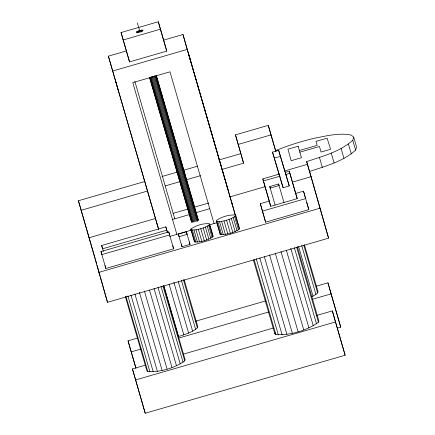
<?xml version="1.0" encoding="UTF-8"?>
<svg xmlns="http://www.w3.org/2000/svg" width="435" height="435" viewBox="0 0 435 435"><rect width="100%" height="100%" fill="white"/><g stroke="black" fill="none" stroke-linecap="round" stroke-linejoin="round"><path stroke-width="0.65" d="M190.845 229.517L191.03 228.94C196.163 225.319 202.895 223.356 209.17 223.677L209.626 224.068L213.128 236.113L212.943 236.689C207.81 240.31 201.079 242.273 194.804 241.952L194.347 241.561L190.845 229.517L191.302 229.908C197.582 230.229 204.309 228.266 209.442 224.645L209.626 224.068M194.347 241.561L194.532 240.985M216.266 221.056L216.456 220.453C221.774 216.701 228.75 214.667 235.253 214.999L235.726 215.407L239.516 228.457L239.326 229.055C234.008 232.807 227.032 234.84 220.529 234.508L220.056 234.101L216.266 221.056L216.739 221.464C223.242 221.796 230.213 219.762 235.536 216.005L235.726 215.407M220.056 234.101L220.246 233.503M125.367 296.697L146.894 370.794L147.824 371.593C160.591 372.246 174.283 368.255 184.734 360.887L185.103 359.707L163.576 285.61M163.854 285.751L178.611 336.543C185.098 334.341 192.194 332.547 197.387 327.843L197.784 326.587L184.163 279.705M297.279 246.607L318.866 320.899L318.436 322.253C306.392 330.747 290.607 335.352 275.888 334.602L274.817 333.678L275.105 332.775M144.969 181.444L78.409 200.758L107.499 302.32L328.583 238.168L306.67 161.624C322.591 156.219 340.001 151.815 352.747 140.271L353.72 137.199L351.301 135.116C338.898 132.523 326.245 136.008 314.07 138.297C301.286 141.391 288.704 145.301 276.519 150.265L275.36 150.809M306.67 161.624L309.541 171.499C325.462 166.088 342.867 161.684 355.612 150.14L356.591 147.068L353.72 137.199M311.89 296.703L315.924 294.451L317.637 292.924L318.023 291.7L304.375 244.726M136.737 31.739L136.541 32.353L139.091 32.136L141.663 31.32L143.202 30.232L141.332 30.135L137.917 31.124L136.737 31.739L137.112 33.044M121.077 32.549L158.296 21.75L164.664 43.663L166.752 51.102L129.538 61.9L121.077 32.549L129.538 61.9M123.17 39.987L160.384 29.188L158.296 21.75M158.644 229.588L108.375 56.164L126.541 50.895M163.522 40.161L182.983 34.517L232.747 205.924M112.567 71.074L187.175 49.427L182.983 34.517M222.046 169.416L243.578 163.168L235.449 134.877L268.281 125.351L275.833 151.342M238.135 144.436L270.967 134.91L268.281 125.351M161.934 176.523L176.942 172.168M183.467 170.275L197.822 166.11M218.707 160.053L240.892 153.615L243.578 163.168M272.522 152.147L278.672 150.363L287.508 179.949L289.242 185.952L283.098 187.735L272.522 152.147L283.098 187.735M81.095 210.312L147.655 191.003M165.273 185.892L180.28 181.536M186.153 179.829L200.508 175.664M299.394 150.537L317.148 145.382L316.027 141.391L327.12 138.172L330.611 149.265L321.046 152.038L319.486 146.475L299.851 152.174M274.262 158.15L280.412 156.366L289.242 185.952M284.876 170.868L307.431 164.321M285.393 172.331L289.27 171.205L297.203 198.654L270.739 206.331L262.805 178.883L279.585 174.016M263.392 180.982L280.178 176.115M285.338 174.614L289.857 173.304L289.27 171.205M89.066 237.749L155.474 218.479M173.054 213.378L188.023 209.034M194.537 207.147L208.86 202.987M229.691 196.946L264.85 186.745M278.612 184.005L279.042 185.533L270.2 188.099L269.771 186.571L278.612 184.005L283.973 202.492M292.342 182.124L311.025 176.702M172.255 219.55L189.611 214.515M196.06 212.644L209.605 208.713M165.849 226.874L166.774 230.153L102.578 248.776L101.659 245.503L165.849 226.874L167.54 232.681M306.724 202.21L308.812 209.648L265.622 222.176L260.32 203.7L269.347 201.079M295.778 193.412L303.516 191.166L308.812 209.648M100.974 251.571L168.747 231.909L173.636 248.825L105.857 268.493L100.974 251.571L101.828 254.611L169.601 234.943L168.747 231.909M169.726 236.412L190.96 230.251M209.572 224.851L216.635 222.802M178.355 234.101L186.376 231.773L190.024 244.405L181.999 246.732L178.355 234.101L179.084 236.7L187.11 234.367L186.376 231.773M262.414 211.138L305.604 198.605L303.516 191.166M98.799 272.375L319.883 208.229M135.981 368.532L128.037 340.833L137.803 338M195.761 321.182L265.437 300.966M316.229 286.23L327.952 282.832L340.73 327.174L337.473 328.115M131.142 351.888L140.913 349.055M178.682 338.098L268.547 312.025M312.172 299.362L331.062 293.886L327.952 282.832M316.724 315.435L332.356 310.9L345.134 355.243L145.219 413.25L132.441 368.907L145.464 365.128M183.233 354.172L273.098 328.093M135.546 379.962L335.461 321.954L332.356 310.9M239.043 228.049L239.516 228.457M228.032 189.693L188.154 52.439L190.318 60.128M352.747 140.271L355.612 150.14M348.44 144.121L351.311 153.99M341.1 148.482L343.965 158.351M331.22 153.06L334.091 162.929M319.48 157.546L322.346 167.415M309.568 171.27L328.583 238.168M331.062 293.886L340.73 327.174M335.461 321.954L345.134 355.243M289.857 173.304L297.203 198.654M278.672 150.363L280.412 156.366M303.799 245.291L317.637 292.924M270.967 134.91L275.877 151.804M301.711 245.514L315.924 294.451M298.6 246.596L313.01 296.186M296.659 247.308L318.436 322.253M294.381 247.705L316.533 323.955M290.759 248.331L313.287 325.88M269.771 186.571L275.127 205.059M286.393 250.353L308.926 327.903M262.805 178.883L270.739 206.331M281.015 251.686L303.739 329.888M275.36 253.485L298.078 331.688M260.32 203.7L265.622 222.176M235.449 134.877L240.702 152.968M269.618 254.992L292.336 333.194M264.371 256.742L286.899 334.297M259.804 258.02L282.141 334.917M256.237 258.776L278.389 335.021M254.116 259.657L275.888 334.602M253.426 260.038L274.817 333.678M187.175 49.427L239.326 229.055M234.693 216.76L238.489 229.805M233.263 217.609L237.053 230.659M231.333 218.506L235.123 231.55M229.044 219.381L232.834 232.426M226.543 220.175L230.332 233.225M224.003 220.839L227.793 233.889M221.605 221.328L225.395 234.373M219.501 221.605L223.291 234.65M217.843 221.649L221.632 234.699M216.739 221.464L220.529 234.508M160.384 29.188L166.752 51.102M214.063 223.546L169.982 71.829L132.767 82.628L176.844 234.345M209.909 226.211L210.458 228.114M211.198 230.648L211.747 232.551M212.117 233.818L212.671 235.721M209.442 224.645L212.943 236.689M208.631 225.373L212.133 237.418M207.25 226.195L210.747 238.239M205.391 227.054L208.887 239.098M203.178 227.902L206.674 239.946M156.279 75.239L198.344 220.034M156.208 75.445L198.278 220.246M200.763 228.669L204.265 240.713M155.915 75.712L197.985 220.507M142.066 30.037L142.446 31.342M155.415 76.011L197.669 221.458M141.332 30.135L141.707 31.44M154.545 75.668L196.805 221.121M140.489 30.309L141.054 32.261M153.93 76.631L196 221.426M198.316 229.31L201.818 241.354M137.357 22.859L139.988 31.907M152.864 76.255L195.125 221.709M138.721 30.82L139.097 32.125M151.973 76.489L194.233 221.942M196 229.778L199.496 241.822M137.917 31.124L138.292 32.429M151.135 76.663L193.39 222.111M137.237 31.44L137.618 32.745M150.586 77.408L192.651 222.209M150.004 77.425L192.069 222.225M149.613 77.359L191.683 222.16M193.972 230.044L197.468 242.088M149.64 77.87L191.514 222.019M192.368 230.093L195.87 242.137M191.03 228.94L194.804 241.952M134.85 81.388L174.778 218.821M183.391 279.651L197.387 327.843M181.444 280.57L195.636 329.409M166.774 230.153L167.524 232.73M178.263 281.695L192.645 331.187M108.375 56.164L157.883 226.651M173.859 282.261L188.616 333.052M169.074 284.088L183.831 334.879M163.016 286.138L184.734 360.887M160.988 286.312L183.081 362.36M157.987 287.334L180.269 364.03M154.012 288.438L176.479 365.786M149.509 290.156L171.983 367.504M144.415 291.069L167.073 369.07M139.428 292.374L162.092 370.375M134.904 293.978L157.378 371.332M130.968 295.175L153.25 371.871M127.895 295.914L149.988 371.963M125.916 296.197L147.824 371.593M101.659 245.503L103.329 251.359M128.037 340.833L135.85 367.722M132.441 368.907L145.219 413.25M78.409 200.758L95.08 258.134M231.73 202.297L235.748 216.608M189.296 241.811L190.024 244.405M181.27 244.138L181.999 246.732M172.782 245.791L173.636 248.825M157.122 223.943L158.59 229.169M115.28 80.018L117.939 89.469M105.004 265.459L105.857 268.493M95.265 258.781L96.722 263.98M97.092 265.279L100.197 276.328M100.561 277.628L107.499 302.32M298.176 146.203L287.932 149.172L291.173 160.705L301.417 157.736L298.176 146.203"/></g></svg>
